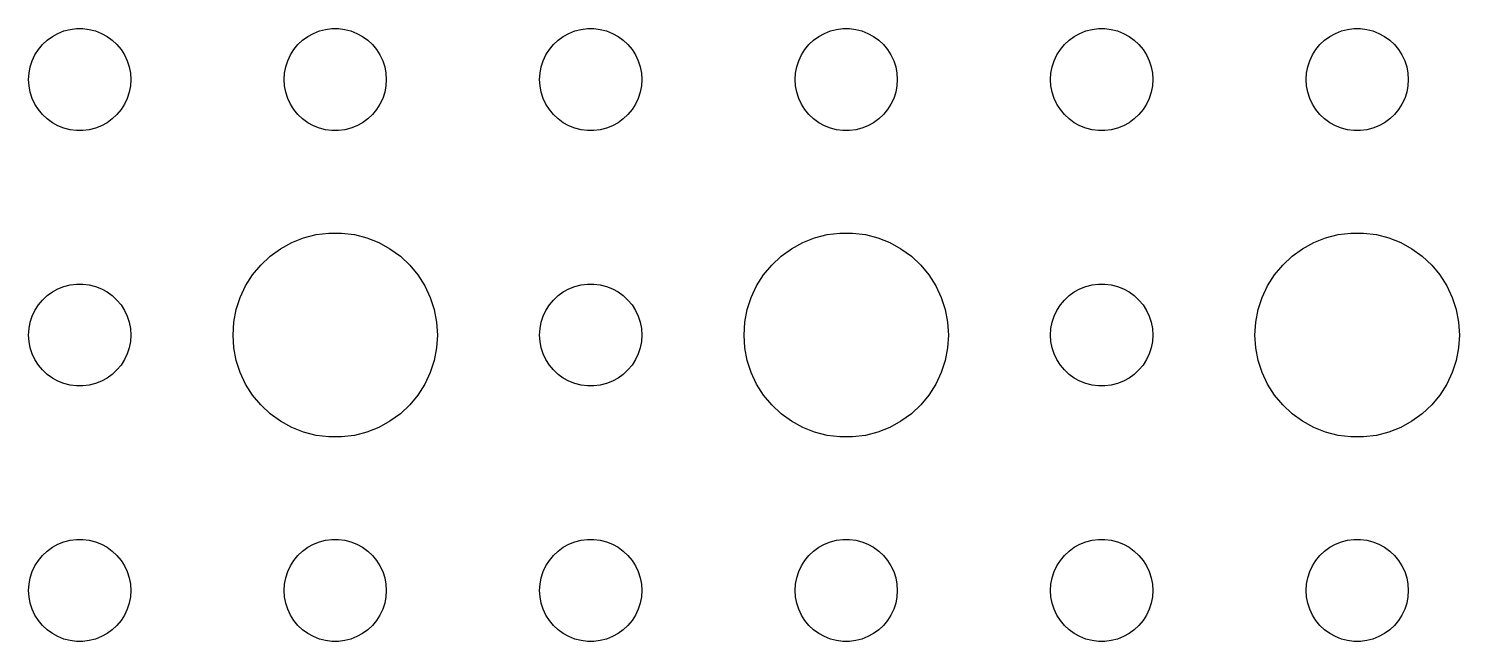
# Model space of a CAD drawing. Header units: metres. Extents: x -157 to 157, y -157 to 157.
# Drawn here: x -24 to 18, y 111 to 129 of the extents above; entities that cross this region are included whole.
import ezdxf

# ---------------------------------------------------------------- set-up
doc = ezdxf.new("R2010")
doc.units = ezdxf.units.M

msp = doc.modelspace()

# ---------------------------------------------------------------- linework, layer by layer
for p, q in [((-22.9635, 128.927), (-22.7811, 128.973)), ((-22.7811, 128.973), (-22.5942, 128.997)), ((-22.5942, 128.997), (-22.4058, 128.997)), ((-22.4058, 128.997), (-22.2189, 128.973)), ((-22.2189, 128.973), (-22.0365, 128.927)), ((-15.4635, 128.927), (-15.2811, 128.973)), ((-15.2811, 128.973), (-15.0942, 128.997)), ((-15.0942, 128.997), (-14.9058, 128.997)), ((-14.9058, 128.997), (-14.7189, 128.973)), ((-14.7189, 128.973), (-14.5365, 128.927)), ((-7.96352, 128.927), (-7.78107, 128.973)), ((-7.78107, 128.973), (-7.59418, 128.997)), ((-7.59418, 128.997), (-7.40581, 128.997)), ((-7.40581, 128.997), (-7.21892, 128.973)), ((-7.21892, 128.973), (-7.03647, 128.927)), ((-0.46352, 128.927), (-0.28107, 128.973)), ((-0.28107, 128.973), (-0.09418, 128.997)), ((-0.09418, 128.997), (0.09418, 128.997)), ((0.09418, 128.997), (0.28107, 128.973)), ((0.28107, 128.973), (0.46352, 128.927)), ((7.03647, 128.927), (7.21892, 128.973)), ((7.21892, 128.973), (7.40581, 128.997)), ((7.40581, 128.997), (7.59418, 128.997)), ((7.59418, 128.997), (7.78107, 128.973)), ((7.78107, 128.973), (7.96352, 128.927)), ((14.5365, 128.927), (14.7189, 128.973)), ((14.7189, 128.973), (14.9058, 128.997)), ((14.9058, 128.997), (15.0942, 128.997)), ((15.0942, 128.997), (15.2811, 128.973)), ((15.2811, 128.973), (15.4635, 128.927)), ((-23.7135, 128.382), (-23.5934, 128.527)), ((-23.5934, 128.527), (-23.4561, 128.656)), ((-23.4561, 128.656), (-23.3037, 128.766)), ((-23.3037, 128.766), (-23.1387, 128.857)), ((-23.1387, 128.857), (-22.9635, 128.927)), ((-22.0365, 128.927), (-21.8613, 128.857)), ((-21.8613, 128.857), (-21.6963, 128.766)), ((-21.6963, 128.766), (-21.5439, 128.656)), ((-21.5439, 128.656), (-21.4065, 128.527)), ((-21.4065, 128.527), (-21.2865, 128.382)), ((-16.2135, 128.382), (-16.0934, 128.527)), ((-16.0934, 128.527), (-15.9561, 128.656)), ((-15.9561, 128.656), (-15.8037, 128.766)), ((-15.8037, 128.766), (-15.6387, 128.857)), ((-15.6387, 128.857), (-15.4635, 128.927)), ((-14.5365, 128.927), (-14.3613, 128.857)), ((-14.3613, 128.857), (-14.1963, 128.766)), ((-14.1963, 128.766), (-14.0439, 128.656)), ((-14.0439, 128.656), (-13.9065, 128.527)), ((-13.9065, 128.527), (-13.7865, 128.382)), ((-8.71352, 128.382), (-8.59344, 128.527)), ((-8.59344, 128.527), (-8.45613, 128.656)), ((-8.45613, 128.656), (-8.30373, 128.766)), ((-8.30373, 128.766), (-8.13866, 128.857)), ((-8.13866, 128.857), (-7.96352, 128.927)), ((-7.03647, 128.927), (-6.86133, 128.857)), ((-6.86133, 128.857), (-6.69626, 128.766)), ((-6.69626, 128.766), (-6.54385, 128.656)), ((-6.54385, 128.656), (-6.40654, 128.527)), ((-6.40654, 128.527), (-6.28647, 128.382)), ((-1.21352, 128.382), (-1.09344, 128.527)), ((-1.09344, 128.527), (-0.95613, 128.656)), ((-0.95613, 128.656), (-0.80373, 128.766)), ((-0.80373, 128.766), (-0.63866, 128.857)), ((-0.63866, 128.857), (-0.46352, 128.927)), ((0.46352, 128.927), (0.63866, 128.857)), ((0.63866, 128.857), (0.80373, 128.766)), ((0.80373, 128.766), (0.95613, 128.656)), ((0.95613, 128.656), (1.09344, 128.527)), ((1.09344, 128.527), (1.21352, 128.382)), ((6.28647, 128.382), (6.40654, 128.527)), ((6.40654, 128.527), (6.54385, 128.656)), ((6.54385, 128.656), (6.69626, 128.766)), ((6.69626, 128.766), (6.86133, 128.857)), ((6.86133, 128.857), (7.03647, 128.927)), ((7.96352, 128.927), (8.13866, 128.857)), ((8.13866, 128.857), (8.30373, 128.766)), ((8.30373, 128.766), (8.45613, 128.656)), ((8.45613, 128.656), (8.59344, 128.527)), ((8.59344, 128.527), (8.71352, 128.382)), ((13.7865, 128.382), (13.9065, 128.527)), ((13.9065, 128.527), (14.0439, 128.656)), ((14.0439, 128.656), (14.1963, 128.766)), ((14.1963, 128.766), (14.3613, 128.857)), ((14.3613, 128.857), (14.5365, 128.927)), ((15.4635, 128.927), (15.6387, 128.857)), ((15.6387, 128.857), (15.8037, 128.766)), ((15.8037, 128.766), (15.9561, 128.656)), ((15.9561, 128.656), (16.0934, 128.527)), ((16.0934, 128.527), (16.2135, 128.382)), ((-23.8947, 128.052), (-23.8145, 128.223)), ((-23.8145, 128.223), (-23.7135, 128.382)), ((-21.2865, 128.382), (-21.1855, 128.223)), ((-21.1855, 128.223), (-21.1053, 128.052)), ((-16.3947, 128.052), (-16.3145, 128.223)), ((-16.3145, 128.223), (-16.2135, 128.382)), ((-13.7865, 128.382), (-13.6855, 128.223)), ((-13.6855, 128.223), (-13.6053, 128.052)), ((-8.89465, 128.052), (-8.81445, 128.223)), ((-8.81445, 128.223), (-8.71352, 128.382)), ((-6.28647, 128.382), (-6.18553, 128.223)), ((-6.18553, 128.223), (-6.10533, 128.052)), ((-1.39465, 128.052), (-1.31445, 128.223)), ((-1.31445, 128.223), (-1.21352, 128.382)), ((1.21352, 128.382), (1.31445, 128.223)), ((1.31445, 128.223), (1.39465, 128.052)), ((6.10533, 128.052), (6.18553, 128.223)), ((6.18553, 128.223), (6.28647, 128.382)), ((8.71352, 128.382), (8.81445, 128.223)), ((8.81445, 128.223), (8.89465, 128.052)), ((13.6053, 128.052), (13.6855, 128.223)), ((13.6855, 128.223), (13.7865, 128.382)), ((16.2135, 128.382), (16.3145, 128.223)), ((16.3145, 128.223), (16.3947, 128.052)), ((-24, 127.5), (-23.9882, 127.688)), ((-23.9882, 127.688), (-23.9529, 127.873)), ((-23.9529, 127.873), (-23.8947, 128.052)), ((-21.1053, 128.052), (-21.0471, 127.873)), ((-21.0471, 127.873), (-21.0118, 127.688)), ((-21.0118, 127.688), (-21, 127.5)), ((-16.5, 127.5), (-16.4882, 127.688)), ((-16.4882, 127.688), (-16.4529, 127.873)), ((-16.4529, 127.873), (-16.3947, 128.052)), ((-13.6053, 128.052), (-13.5471, 127.873)), ((-13.5471, 127.873), (-13.5118, 127.688)), ((-13.5118, 127.688), (-13.5, 127.5)), ((-9, 127.5), (-8.98816, 127.688)), ((-8.98816, 127.688), (-8.95287, 127.873)), ((-8.95287, 127.873), (-8.89465, 128.052)), ((-6.10533, 128.052), (-6.04712, 127.873)), ((-6.04712, 127.873), (-6.01183, 127.688)), ((-6.01183, 127.688), (-6, 127.5)), ((-1.5, 127.5), (-1.48816, 127.688)), ((-1.48816, 127.688), (-1.45287, 127.873)), ((-1.45287, 127.873), (-1.39465, 128.052)), ((1.39465, 128.052), (1.45287, 127.873)), ((1.45287, 127.873), (1.48816, 127.688)), ((1.48816, 127.688), (1.5, 127.5)), ((6, 127.5), (6.01183, 127.688)), ((6.01183, 127.688), (6.04712, 127.873)), ((6.04712, 127.873), (6.10533, 128.052)), ((8.89465, 128.052), (8.95287, 127.873)), ((8.95287, 127.873), (8.98816, 127.688)), ((8.98816, 127.688), (9, 127.5)), ((13.5, 127.5), (13.5118, 127.688)), ((13.5118, 127.688), (13.5471, 127.873)), ((13.5471, 127.873), (13.6053, 128.052)), ((16.3947, 128.052), (16.4529, 127.873)), ((16.4529, 127.873), (16.4882, 127.688)), ((16.4882, 127.688), (16.5, 127.5)), ((-23.9882, 127.312), (-24, 127.5)), ((-23.9529, 127.127), (-23.9882, 127.312)), ((-21.0118, 127.312), (-21.0471, 127.127)), ((-21, 127.5), (-21.0118, 127.312)), ((-16.4882, 127.312), (-16.5, 127.5)), ((-16.4529, 127.127), (-16.4882, 127.312)), ((-13.5118, 127.312), (-13.5471, 127.127)), ((-13.5, 127.5), (-13.5118, 127.312)), ((-8.98816, 127.312), (-9, 127.5)), ((-8.95287, 127.127), (-8.98816, 127.312)), ((-6.01183, 127.312), (-6.04712, 127.127)), ((-6, 127.5), (-6.01183, 127.312)), ((-1.48816, 127.312), (-1.5, 127.5)), ((-1.45287, 127.127), (-1.48816, 127.312)), ((1.48816, 127.312), (1.45287, 127.127)), ((1.5, 127.5), (1.48816, 127.312)), ((6.01183, 127.312), (6, 127.5)), ((6.04712, 127.127), (6.01183, 127.312)), ((8.98816, 127.312), (8.95287, 127.127)), ((9, 127.5), (8.98816, 127.312)), ((13.5118, 127.312), (13.5, 127.5)), ((13.5471, 127.127), (13.5118, 127.312)), ((16.4882, 127.312), (16.4529, 127.127)), ((16.5, 127.5), (16.4882, 127.312)), ((-23.8947, 126.948), (-23.9529, 127.127)), ((-23.8145, 126.777), (-23.8947, 126.948)), ((-21.1053, 126.948), (-21.1855, 126.777)), ((-21.0471, 127.127), (-21.1053, 126.948)), ((-16.3947, 126.948), (-16.4529, 127.127)), ((-16.3145, 126.777), (-16.3947, 126.948)), ((-13.6053, 126.948), (-13.6855, 126.777)), ((-13.5471, 127.127), (-13.6053, 126.948)), ((-8.89465, 126.948), (-8.95287, 127.127)), ((-8.81445, 126.777), (-8.89465, 126.948)), ((-6.10533, 126.948), (-6.18553, 126.777)), ((-6.04712, 127.127), (-6.10533, 126.948)), ((-1.39465, 126.948), (-1.45287, 127.127)), ((-1.31445, 126.777), (-1.39465, 126.948)), ((1.39465, 126.948), (1.31445, 126.777)), ((1.45287, 127.127), (1.39465, 126.948)), ((6.10533, 126.948), (6.04712, 127.127)), ((6.18553, 126.777), (6.10533, 126.948)), ((8.89465, 126.948), (8.81445, 126.777)), ((8.95287, 127.127), (8.89465, 126.948)), ((13.6053, 126.948), (13.5471, 127.127)), ((13.6855, 126.777), (13.6053, 126.948)), ((16.3947, 126.948), (16.3145, 126.777)), ((16.4529, 127.127), (16.3947, 126.948)), ((-23.7135, 126.618), (-23.8145, 126.777)), ((-23.5934, 126.473), (-23.7135, 126.618)), ((-23.4561, 126.344), (-23.5934, 126.473)), ((-21.4065, 126.473), (-21.5439, 126.344)), ((-21.2865, 126.618), (-21.4065, 126.473)), ((-21.1855, 126.777), (-21.2865, 126.618)), ((-16.2135, 126.618), (-16.3145, 126.777)), ((-16.0934, 126.473), (-16.2135, 126.618)), ((-15.9561, 126.344), (-16.0934, 126.473)), ((-13.9065, 126.473), (-14.0439, 126.344)), ((-13.7865, 126.618), (-13.9065, 126.473)), ((-13.6855, 126.777), (-13.7865, 126.618)), ((-8.71352, 126.618), (-8.81445, 126.777)), ((-8.59344, 126.473), (-8.71352, 126.618)), ((-8.45613, 126.344), (-8.59344, 126.473)), ((-6.40654, 126.473), (-6.54385, 126.344)), ((-6.28647, 126.618), (-6.40654, 126.473)), ((-6.18553, 126.777), (-6.28647, 126.618)), ((-1.21352, 126.618), (-1.31445, 126.777)), ((-1.09344, 126.473), (-1.21352, 126.618)), ((-0.95613, 126.344), (-1.09344, 126.473)), ((1.09344, 126.473), (0.95613, 126.344)), ((1.21352, 126.618), (1.09344, 126.473)), ((1.31445, 126.777), (1.21352, 126.618)), ((6.28647, 126.618), (6.18553, 126.777)), ((6.40654, 126.473), (6.28647, 126.618)), ((6.54385, 126.344), (6.40654, 126.473)), ((8.59344, 126.473), (8.45613, 126.344)), ((8.71352, 126.618), (8.59344, 126.473)), ((8.81445, 126.777), (8.71352, 126.618)), ((13.7865, 126.618), (13.6855, 126.777)), ((13.9065, 126.473), (13.7865, 126.618)), ((14.0439, 126.344), (13.9065, 126.473)), ((16.0934, 126.473), (15.9561, 126.344)), ((16.2135, 126.618), (16.0934, 126.473)), ((16.3145, 126.777), (16.2135, 126.618)), ((-23.3037, 126.234), (-23.4561, 126.344)), ((-23.1387, 126.143), (-23.3037, 126.234)), ((-22.9635, 126.073), (-23.1387, 126.143)), ((-22.7811, 126.027), (-22.9635, 126.073)), ((-22.5942, 126.003), (-22.7811, 126.027)), ((-22.4058, 126.003), (-22.5942, 126.003)), ((-22.2189, 126.027), (-22.4058, 126.003)), ((-22.0365, 126.073), (-22.2189, 126.027)), ((-21.8613, 126.143), (-22.0365, 126.073)), ((-21.6963, 126.234), (-21.8613, 126.143)), ((-21.5439, 126.344), (-21.6963, 126.234)), ((-15.8037, 126.234), (-15.9561, 126.344)), ((-15.6387, 126.143), (-15.8037, 126.234)), ((-15.4635, 126.073), (-15.6387, 126.143)), ((-15.2811, 126.027), (-15.4635, 126.073)), ((-15.0942, 126.003), (-15.2811, 126.027)), ((-14.9058, 126.003), (-15.0942, 126.003)), ((-14.7189, 126.027), (-14.9058, 126.003)), ((-14.5365, 126.073), (-14.7189, 126.027)), ((-14.3613, 126.143), (-14.5365, 126.073)), ((-14.1963, 126.234), (-14.3613, 126.143)), ((-14.0439, 126.344), (-14.1963, 126.234)), ((-8.30373, 126.234), (-8.45613, 126.344)), ((-8.13866, 126.143), (-8.30373, 126.234)), ((-7.96352, 126.073), (-8.13866, 126.143)), ((-7.78107, 126.027), (-7.96352, 126.073)), ((-7.59418, 126.003), (-7.78107, 126.027)), ((-7.40581, 126.003), (-7.59418, 126.003)), ((-7.21892, 126.027), (-7.40581, 126.003)), ((-7.03647, 126.073), (-7.21892, 126.027)), ((-6.86133, 126.143), (-7.03647, 126.073)), ((-6.69626, 126.234), (-6.86133, 126.143)), ((-6.54385, 126.344), (-6.69626, 126.234)), ((-0.80373, 126.234), (-0.95613, 126.344)), ((-0.63866, 126.143), (-0.80373, 126.234)), ((-0.46352, 126.073), (-0.63866, 126.143)), ((-0.28107, 126.027), (-0.46352, 126.073)), ((-0.09418, 126.003), (-0.28107, 126.027)), ((0.09418, 126.003), (-0.09418, 126.003)), ((0.28107, 126.027), (0.09418, 126.003)), ((0.46352, 126.073), (0.28107, 126.027)), ((0.63866, 126.143), (0.46352, 126.073)), ((0.80373, 126.234), (0.63866, 126.143)), ((0.95613, 126.344), (0.80373, 126.234)), ((6.69626, 126.234), (6.54385, 126.344)), ((6.86133, 126.143), (6.69626, 126.234)), ((7.03647, 126.073), (6.86133, 126.143)), ((7.21892, 126.027), (7.03647, 126.073)), ((7.40581, 126.003), (7.21892, 126.027)), ((7.59418, 126.003), (7.40581, 126.003)), ((7.78107, 126.027), (7.59418, 126.003)), ((7.96352, 126.073), (7.78107, 126.027)), ((8.13866, 126.143), (7.96352, 126.073)), ((8.30373, 126.234), (8.13866, 126.143)), ((8.45613, 126.344), (8.30373, 126.234)), ((14.1963, 126.234), (14.0439, 126.344)), ((14.3613, 126.143), (14.1963, 126.234)), ((14.5365, 126.073), (14.3613, 126.143)), ((14.7189, 126.027), (14.5365, 126.073)), ((14.9058, 126.003), (14.7189, 126.027)), ((15.0942, 126.003), (14.9058, 126.003)), ((15.2811, 126.027), (15.0942, 126.003)), ((15.4635, 126.073), (15.2811, 126.027)), ((15.6387, 126.143), (15.4635, 126.073)), ((15.8037, 126.234), (15.6387, 126.143)), ((15.9561, 126.344), (15.8037, 126.234)), ((-16.6075, 122.533), (-16.2773, 122.714)), ((-16.2773, 122.714), (-15.927, 122.853)), ((-15.927, 122.853), (-15.5621, 122.947)), ((-15.5621, 122.947), (-15.1884, 122.994)), ((-15.1884, 122.994), (-14.8116, 122.994)), ((-14.8116, 122.994), (-14.4379, 122.947)), ((-14.4379, 122.947), (-14.0729, 122.853)), ((-14.0729, 122.853), (-13.7227, 122.714)), ((-13.7227, 122.714), (-13.3925, 122.533)), ((-1.60747, 122.533), (-1.27733, 122.714)), ((-1.27733, 122.714), (-0.92705, 122.853)), ((-0.92705, 122.853), (-0.56213, 122.947)), ((-0.56213, 122.947), (-0.18837, 122.994)), ((-0.18837, 122.994), (0.18837, 122.994)), ((0.18837, 122.994), (0.56213, 122.947)), ((0.56213, 122.947), (0.92705, 122.853)), ((0.92705, 122.853), (1.27733, 122.714)), ((1.27733, 122.714), (1.60747, 122.533)), ((13.3925, 122.533), (13.7227, 122.714)), ((13.7227, 122.714), (14.0729, 122.853)), ((14.0729, 122.853), (14.4379, 122.947)), ((14.4379, 122.947), (14.8116, 122.994)), ((14.8116, 122.994), (15.1884, 122.994)), ((15.1884, 122.994), (15.5621, 122.947)), ((15.5621, 122.947), (15.927, 122.853)), ((15.927, 122.853), (16.2773, 122.714)), ((16.2773, 122.714), (16.6075, 122.533)), ((-17.1869, 122.054), (-16.9123, 122.312)), ((-16.9123, 122.312), (-16.6075, 122.533)), ((-13.3925, 122.533), (-13.0877, 122.312)), ((-13.0877, 122.312), (-12.8131, 122.054)), ((-2.1869, 122.054), (-1.91226, 122.312)), ((-1.91226, 122.312), (-1.60747, 122.533)), ((1.60747, 122.533), (1.91226, 122.312)), ((1.91226, 122.312), (2.1869, 122.054)), ((12.8131, 122.054), (13.0877, 122.312)), ((13.0877, 122.312), (13.3925, 122.533)), ((16.6075, 122.533), (16.9123, 122.312)), ((16.9123, 122.312), (17.1869, 122.054)), ((-17.427, 121.763), (-17.1869, 122.054)), ((-12.8131, 122.054), (-12.5729, 121.763)), ((-2.42705, 121.763), (-2.1869, 122.054)), ((2.1869, 122.054), (2.42705, 121.763)), ((12.5729, 121.763), (12.8131, 122.054)), ((17.1869, 122.054), (17.427, 121.763)), ((-23.1387, 121.357), (-22.9635, 121.427)), ((-22.9635, 121.427), (-22.7811, 121.473)), ((-22.7811, 121.473), (-22.5942, 121.497)), ((-22.5942, 121.497), (-22.4058, 121.497)), ((-22.4058, 121.497), (-22.2189, 121.473)), ((-22.2189, 121.473), (-22.0365, 121.427)), ((-22.0365, 121.427), (-21.8613, 121.357)), ((-17.7893, 121.104), (-17.6289, 121.445)), ((-17.6289, 121.445), (-17.427, 121.763)), ((-12.5729, 121.763), (-12.3711, 121.445)), ((-12.3711, 121.445), (-12.2107, 121.104)), ((-8.13866, 121.357), (-7.96352, 121.427)), ((-7.96352, 121.427), (-7.78107, 121.473)), ((-7.78107, 121.473), (-7.59418, 121.497)), ((-7.59418, 121.497), (-7.40581, 121.497)), ((-7.40581, 121.497), (-7.21892, 121.473)), ((-7.21892, 121.473), (-7.03647, 121.427)), ((-7.03647, 121.427), (-6.86133, 121.357)), ((-2.78932, 121.104), (-2.62891, 121.445)), ((-2.62891, 121.445), (-2.42705, 121.763)), ((2.42705, 121.763), (2.62891, 121.445)), ((2.62891, 121.445), (2.78932, 121.104)), ((6.86133, 121.357), (7.03647, 121.427)), ((7.03647, 121.427), (7.21892, 121.473)), ((7.21892, 121.473), (7.40581, 121.497)), ((7.40581, 121.497), (7.59418, 121.497)), ((7.59418, 121.497), (7.78107, 121.473)), ((7.78107, 121.473), (7.96352, 121.427)), ((7.96352, 121.427), (8.13866, 121.357)), ((12.2107, 121.104), (12.3711, 121.445)), ((12.3711, 121.445), (12.5729, 121.763)), ((17.427, 121.763), (17.6289, 121.445)), ((17.6289, 121.445), (17.7893, 121.104)), ((-23.7135, 120.882), (-23.5934, 121.027)), ((-23.5934, 121.027), (-23.4561, 121.156)), ((-23.4561, 121.156), (-23.3037, 121.266)), ((-23.3037, 121.266), (-23.1387, 121.357)), ((-21.8613, 121.357), (-21.6963, 121.266)), ((-21.6963, 121.266), (-21.5439, 121.156)), ((-21.5439, 121.156), (-21.4065, 121.027)), ((-21.4065, 121.027), (-21.2865, 120.882)), ((-17.9057, 120.746), (-17.7893, 121.104)), ((-12.2107, 121.104), (-12.0942, 120.746)), ((-8.71352, 120.882), (-8.59344, 121.027)), ((-8.59344, 121.027), (-8.45613, 121.156)), ((-8.45613, 121.156), (-8.30373, 121.266)), ((-8.30373, 121.266), (-8.13866, 121.357)), ((-6.86133, 121.357), (-6.69626, 121.266)), ((-6.69626, 121.266), (-6.54385, 121.156)), ((-6.54385, 121.156), (-6.40654, 121.027)), ((-6.40654, 121.027), (-6.28647, 120.882)), ((-2.90575, 120.746), (-2.78932, 121.104)), ((2.78932, 121.104), (2.90575, 120.746)), ((6.28647, 120.882), (6.40654, 121.027)), ((6.40654, 121.027), (6.54385, 121.156)), ((6.54385, 121.156), (6.69626, 121.266)), ((6.69626, 121.266), (6.86133, 121.357)), ((8.13866, 121.357), (8.30373, 121.266)), ((8.30373, 121.266), (8.45613, 121.156)), ((8.45613, 121.156), (8.59344, 121.027)), ((8.59344, 121.027), (8.71352, 120.882)), ((12.0942, 120.746), (12.2107, 121.104)), ((17.7893, 121.104), (17.9057, 120.746)), ((-23.9529, 120.373), (-23.8947, 120.552)), ((-23.8947, 120.552), (-23.8145, 120.723)), ((-23.8145, 120.723), (-23.7135, 120.882)), ((-21.2865, 120.882), (-21.1855, 120.723)), ((-21.1855, 120.723), (-21.1053, 120.552)), ((-21.1053, 120.552), (-21.0471, 120.373)), ((-17.9763, 120.376), (-17.9057, 120.746)), ((-12.0942, 120.746), (-12.0237, 120.376)), ((-8.95287, 120.373), (-8.89465, 120.552)), ((-8.89465, 120.552), (-8.81445, 120.723)), ((-8.81445, 120.723), (-8.71352, 120.882)), ((-6.28647, 120.882), (-6.18553, 120.723)), ((-6.18553, 120.723), (-6.10533, 120.552)), ((-6.10533, 120.552), (-6.04712, 120.373)), ((-2.97633, 120.376), (-2.90575, 120.746)), ((2.90575, 120.746), (2.97633, 120.376)), ((6.04712, 120.373), (6.10533, 120.552)), ((6.10533, 120.552), (6.18553, 120.723)), ((6.18553, 120.723), (6.28647, 120.882)), ((8.71352, 120.882), (8.81445, 120.723)), ((8.81445, 120.723), (8.89465, 120.552)), ((8.89465, 120.552), (8.95287, 120.373)), ((12.0237, 120.376), (12.0942, 120.746)), ((17.9057, 120.746), (17.9763, 120.376)), ((-24, 120), (-23.9882, 120.188)), ((-23.9882, 120.188), (-23.9529, 120.373)), ((-21.0471, 120.373), (-21.0118, 120.188)), ((-21.0118, 120.188), (-21, 120)), ((-18, 120), (-17.9763, 120.376)), ((-12.0237, 120.376), (-12, 120)), ((-9, 120), (-8.98816, 120.188)), ((-8.98816, 120.188), (-8.95287, 120.373)), ((-6.04712, 120.373), (-6.01183, 120.188)), ((-6.01183, 120.188), (-6, 120)), ((-3, 120), (-2.97633, 120.376)), ((2.97633, 120.376), (3, 120)), ((6, 120), (6.01183, 120.188)), ((6.01183, 120.188), (6.04712, 120.373)), ((8.95287, 120.373), (8.98816, 120.188)), ((8.98816, 120.188), (9, 120)), ((12, 120), (12.0237, 120.376)), ((17.9763, 120.376), (18, 120)), ((-23.9882, 119.812), (-24, 120)), ((-23.9529, 119.627), (-23.9882, 119.812)), ((-21.0118, 119.812), (-21.0471, 119.627)), ((-21, 120), (-21.0118, 119.812)), ((-17.9763, 119.624), (-18, 120)), ((-12, 120), (-12.0237, 119.624)), ((-8.98816, 119.812), (-9, 120)), ((-8.95287, 119.627), (-8.98816, 119.812)), ((-6.01183, 119.812), (-6.04712, 119.627)), ((-6, 120), (-6.01183, 119.812)), ((-2.97633, 119.624), (-3, 120)), ((3, 120), (2.97633, 119.624)), ((6.01183, 119.812), (6, 120)), ((6.04712, 119.627), (6.01183, 119.812)), ((8.98816, 119.812), (8.95287, 119.627)), ((9, 120), (8.98816, 119.812)), ((12.0237, 119.624), (12, 120)), ((18, 120), (17.9763, 119.624)), ((-23.8947, 119.448), (-23.9529, 119.627)), ((-23.8145, 119.277), (-23.8947, 119.448)), ((-21.1053, 119.448), (-21.1855, 119.277)), ((-21.0471, 119.627), (-21.1053, 119.448)), ((-17.9057, 119.254), (-17.9763, 119.624)), ((-12.0237, 119.624), (-12.0942, 119.254)), ((-8.89465, 119.448), (-8.95287, 119.627)), ((-8.81445, 119.277), (-8.89465, 119.448)), ((-6.10533, 119.448), (-6.18553, 119.277)), ((-6.04712, 119.627), (-6.10533, 119.448)), ((-2.90575, 119.254), (-2.97633, 119.624)), ((2.97633, 119.624), (2.90575, 119.254)), ((6.10533, 119.448), (6.04712, 119.627)), ((6.18553, 119.277), (6.10533, 119.448)), ((8.89465, 119.448), (8.81445, 119.277)), ((8.95287, 119.627), (8.89465, 119.448)), ((12.0942, 119.254), (12.0237, 119.624)), ((17.9763, 119.624), (17.9057, 119.254)), ((-23.7135, 119.118), (-23.8145, 119.277)), ((-23.5934, 118.973), (-23.7135, 119.118)), ((-23.4561, 118.844), (-23.5934, 118.973)), ((-21.4065, 118.973), (-21.5439, 118.844)), ((-21.2865, 119.118), (-21.4065, 118.973)), ((-21.1855, 119.277), (-21.2865, 119.118)), ((-17.7893, 118.896), (-17.9057, 119.254)), ((-17.6289, 118.555), (-17.7893, 118.896)), ((-12.2107, 118.896), (-12.3711, 118.555)), ((-12.0942, 119.254), (-12.2107, 118.896)), ((-8.71352, 119.118), (-8.81445, 119.277)), ((-8.59344, 118.973), (-8.71352, 119.118)), ((-8.45613, 118.844), (-8.59344, 118.973)), ((-6.40654, 118.973), (-6.54385, 118.844)), ((-6.28647, 119.118), (-6.40654, 118.973)), ((-6.18553, 119.277), (-6.28647, 119.118)), ((-2.78932, 118.896), (-2.90575, 119.254)), ((-2.62891, 118.555), (-2.78932, 118.896)), ((2.78932, 118.896), (2.62891, 118.555)), ((2.90575, 119.254), (2.78932, 118.896)), ((6.28647, 119.118), (6.18553, 119.277)), ((6.40654, 118.973), (6.28647, 119.118)), ((6.54385, 118.844), (6.40654, 118.973)), ((8.59344, 118.973), (8.45613, 118.844)), ((8.71352, 119.118), (8.59344, 118.973)), ((8.81445, 119.277), (8.71352, 119.118)), ((12.2107, 118.896), (12.0942, 119.254)), ((12.3711, 118.555), (12.2107, 118.896)), ((17.7893, 118.896), (17.6289, 118.555)), ((17.9057, 119.254), (17.7893, 118.896)), ((-23.3037, 118.734), (-23.4561, 118.844)), ((-23.1387, 118.643), (-23.3037, 118.734)), ((-22.9635, 118.573), (-23.1387, 118.643)), ((-22.7811, 118.527), (-22.9635, 118.573)), ((-22.5942, 118.503), (-22.7811, 118.527)), ((-22.4058, 118.503), (-22.5942, 118.503)), ((-22.2189, 118.527), (-22.4058, 118.503)), ((-22.0365, 118.573), (-22.2189, 118.527)), ((-21.8613, 118.643), (-22.0365, 118.573)), ((-21.6963, 118.734), (-21.8613, 118.643)), ((-21.5439, 118.844), (-21.6963, 118.734)), ((-17.427, 118.237), (-17.6289, 118.555)), ((-12.3711, 118.555), (-12.5729, 118.237)), ((-8.30373, 118.734), (-8.45613, 118.844)), ((-8.13866, 118.643), (-8.30373, 118.734)), ((-7.96352, 118.573), (-8.13866, 118.643)), ((-7.78107, 118.527), (-7.96352, 118.573)), ((-7.59418, 118.503), (-7.78107, 118.527)), ((-7.40581, 118.503), (-7.59418, 118.503)), ((-7.21892, 118.527), (-7.40581, 118.503)), ((-7.03647, 118.573), (-7.21892, 118.527)), ((-6.86133, 118.643), (-7.03647, 118.573)), ((-6.69626, 118.734), (-6.86133, 118.643)), ((-6.54385, 118.844), (-6.69626, 118.734)), ((-2.42705, 118.237), (-2.62891, 118.555)), ((2.62891, 118.555), (2.42705, 118.237)), ((6.69626, 118.734), (6.54385, 118.844)), ((6.86133, 118.643), (6.69626, 118.734)), ((7.03647, 118.573), (6.86133, 118.643)), ((7.21892, 118.527), (7.03647, 118.573)), ((7.40581, 118.503), (7.21892, 118.527)), ((7.59418, 118.503), (7.40581, 118.503)), ((7.78107, 118.527), (7.59418, 118.503)), ((7.96352, 118.573), (7.78107, 118.527)), ((8.13866, 118.643), (7.96352, 118.573)), ((8.30373, 118.734), (8.13866, 118.643)), ((8.45613, 118.844), (8.30373, 118.734)), ((12.5729, 118.237), (12.3711, 118.555)), ((17.6289, 118.555), (17.427, 118.237)), ((-17.1869, 117.946), (-17.427, 118.237)), ((-12.5729, 118.237), (-12.8131, 117.946)), ((-2.1869, 117.946), (-2.42705, 118.237)), ((2.42705, 118.237), (2.1869, 117.946)), ((12.8131, 117.946), (12.5729, 118.237)), ((17.427, 118.237), (17.1869, 117.946)), ((-16.9123, 117.688), (-17.1869, 117.946)), ((-16.6075, 117.467), (-16.9123, 117.688)), ((-13.0877, 117.688), (-13.3925, 117.467)), ((-12.8131, 117.946), (-13.0877, 117.688)), ((-1.91226, 117.688), (-2.1869, 117.946)), ((-1.60747, 117.467), (-1.91226, 117.688)), ((1.91226, 117.688), (1.60747, 117.467)), ((2.1869, 117.946), (1.91226, 117.688)), ((13.0877, 117.688), (12.8131, 117.946)), ((13.3925, 117.467), (13.0877, 117.688)), ((16.9123, 117.688), (16.6075, 117.467)), ((17.1869, 117.946), (16.9123, 117.688)), ((-16.2773, 117.286), (-16.6075, 117.467)), ((-15.927, 117.147), (-16.2773, 117.286)), ((-13.7227, 117.286), (-14.0729, 117.147)), ((-13.3925, 117.467), (-13.7227, 117.286)), ((-1.27733, 117.286), (-1.60747, 117.467)), ((-0.92705, 117.147), (-1.27733, 117.286)), ((1.27733, 117.286), (0.92705, 117.147)), ((1.60747, 117.467), (1.27733, 117.286)), ((13.7227, 117.286), (13.3925, 117.467)), ((14.0729, 117.147), (13.7227, 117.286)), ((16.2773, 117.286), (15.927, 117.147)), ((16.6075, 117.467), (16.2773, 117.286)), ((-15.5621, 117.053), (-15.927, 117.147)), ((-15.1884, 117.006), (-15.5621, 117.053)), ((-14.8116, 117.006), (-15.1884, 117.006)), ((-14.4379, 117.053), (-14.8116, 117.006)), ((-14.0729, 117.147), (-14.4379, 117.053)), ((-0.56213, 117.053), (-0.92705, 117.147)), ((-0.18837, 117.006), (-0.56213, 117.053)), ((0.18837, 117.006), (-0.18837, 117.006)), ((0.56213, 117.053), (0.18837, 117.006)), ((0.92705, 117.147), (0.56213, 117.053)), ((14.4379, 117.053), (14.0729, 117.147)), ((14.8116, 117.006), (14.4379, 117.053)), ((15.1884, 117.006), (14.8116, 117.006)), ((15.5621, 117.053), (15.1884, 117.006)), ((15.927, 117.147), (15.5621, 117.053)), ((-23.3037, 113.766), (-23.1387, 113.857)), ((-23.1387, 113.857), (-22.9635, 113.927)), ((-22.9635, 113.927), (-22.7811, 113.973)), ((-22.7811, 113.973), (-22.5942, 113.997)), ((-22.5942, 113.997), (-22.4058, 113.997)), ((-22.4058, 113.997), (-22.2189, 113.973)), ((-22.2189, 113.973), (-22.0365, 113.927)), ((-22.0365, 113.927), (-21.8613, 113.857)), ((-21.8613, 113.857), (-21.6963, 113.766)), ((-15.8037, 113.766), (-15.6387, 113.857)), ((-15.6387, 113.857), (-15.4635, 113.927)), ((-15.4635, 113.927), (-15.2811, 113.973)), ((-15.2811, 113.973), (-15.0942, 113.997)), ((-15.0942, 113.997), (-14.9058, 113.997)), ((-14.9058, 113.997), (-14.7189, 113.973)), ((-14.7189, 113.973), (-14.5365, 113.927)), ((-14.5365, 113.927), (-14.3613, 113.857)), ((-14.3613, 113.857), (-14.1963, 113.766)), ((-8.30373, 113.766), (-8.13866, 113.857)), ((-8.13866, 113.857), (-7.96352, 113.927)), ((-7.96352, 113.927), (-7.78107, 113.973)), ((-7.78107, 113.973), (-7.59418, 113.997)), ((-7.59418, 113.997), (-7.40581, 113.997)), ((-7.40581, 113.997), (-7.21892, 113.973)), ((-7.21892, 113.973), (-7.03647, 113.927)), ((-7.03647, 113.927), (-6.86133, 113.857)), ((-6.86133, 113.857), (-6.69626, 113.766)), ((-0.80373, 113.766), (-0.63866, 113.857)), ((-0.63866, 113.857), (-0.46352, 113.927)), ((-0.46352, 113.927), (-0.28107, 113.973)), ((-0.28107, 113.973), (-0.09418, 113.997)), ((-0.09418, 113.997), (0.09418, 113.997)), ((0.09418, 113.997), (0.28107, 113.973)), ((0.28107, 113.973), (0.46352, 113.927)), ((0.46352, 113.927), (0.63866, 113.857)), ((0.63866, 113.857), (0.80373, 113.766)), ((6.69626, 113.766), (6.86133, 113.857)), ((6.86133, 113.857), (7.03647, 113.927)), ((7.03647, 113.927), (7.21892, 113.973)), ((7.21892, 113.973), (7.40581, 113.997)), ((7.40581, 113.997), (7.59418, 113.997)), ((7.59418, 113.997), (7.78107, 113.973)), ((7.78107, 113.973), (7.96352, 113.927)), ((7.96352, 113.927), (8.13866, 113.857)), ((8.13866, 113.857), (8.30373, 113.766)), ((14.1963, 113.766), (14.3613, 113.857)), ((14.3613, 113.857), (14.5365, 113.927)), ((14.5365, 113.927), (14.7189, 113.973)), ((14.7189, 113.973), (14.9058, 113.997)), ((14.9058, 113.997), (15.0942, 113.997)), ((15.0942, 113.997), (15.2811, 113.973)), ((15.2811, 113.973), (15.4635, 113.927)), ((15.4635, 113.927), (15.6387, 113.857)), ((15.6387, 113.857), (15.8037, 113.766)), ((-23.7135, 113.382), (-23.5934, 113.527)), ((-23.5934, 113.527), (-23.4561, 113.656)), ((-23.4561, 113.656), (-23.3037, 113.766)), ((-21.6963, 113.766), (-21.5439, 113.656)), ((-21.5439, 113.656), (-21.4065, 113.527)), ((-21.4065, 113.527), (-21.2865, 113.382)), ((-16.2135, 113.382), (-16.0934, 113.527)), ((-16.0934, 113.527), (-15.9561, 113.656)), ((-15.9561, 113.656), (-15.8037, 113.766)), ((-14.1963, 113.766), (-14.0439, 113.656)), ((-14.0439, 113.656), (-13.9065, 113.527)), ((-13.9065, 113.527), (-13.7865, 113.382)), ((-8.71352, 113.382), (-8.59344, 113.527)), ((-8.59344, 113.527), (-8.45613, 113.656)), ((-8.45613, 113.656), (-8.30373, 113.766)), ((-6.69626, 113.766), (-6.54385, 113.656)), ((-6.54385, 113.656), (-6.40654, 113.527)), ((-6.40654, 113.527), (-6.28647, 113.382)), ((-1.21352, 113.382), (-1.09344, 113.527)), ((-1.09344, 113.527), (-0.95613, 113.656)), ((-0.95613, 113.656), (-0.80373, 113.766)), ((0.80373, 113.766), (0.95613, 113.656)), ((0.95613, 113.656), (1.09344, 113.527)), ((1.09344, 113.527), (1.21352, 113.382)), ((6.28647, 113.382), (6.40654, 113.527)), ((6.40654, 113.527), (6.54385, 113.656)), ((6.54385, 113.656), (6.69626, 113.766)), ((8.30373, 113.766), (8.45613, 113.656)), ((8.45613, 113.656), (8.59344, 113.527)), ((8.59344, 113.527), (8.71352, 113.382)), ((13.7865, 113.382), (13.9065, 113.527)), ((13.9065, 113.527), (14.0439, 113.656)), ((14.0439, 113.656), (14.1963, 113.766)), ((15.8037, 113.766), (15.9561, 113.656)), ((15.9561, 113.656), (16.0934, 113.527)), ((16.0934, 113.527), (16.2135, 113.382)), ((-23.9529, 112.873), (-23.8947, 113.052)), ((-23.8947, 113.052), (-23.8145, 113.223)), ((-23.8145, 113.223), (-23.7135, 113.382)), ((-21.2865, 113.382), (-21.1855, 113.223)), ((-21.1855, 113.223), (-21.1053, 113.052)), ((-21.1053, 113.052), (-21.0471, 112.873)), ((-16.4529, 112.873), (-16.3947, 113.052)), ((-16.3947, 113.052), (-16.3145, 113.223)), ((-16.3145, 113.223), (-16.2135, 113.382)), ((-13.7865, 113.382), (-13.6855, 113.223)), ((-13.6855, 113.223), (-13.6053, 113.052)), ((-13.6053, 113.052), (-13.5471, 112.873)), ((-8.95287, 112.873), (-8.89465, 113.052)), ((-8.89465, 113.052), (-8.81445, 113.223)), ((-8.81445, 113.223), (-8.71352, 113.382)), ((-6.28647, 113.382), (-6.18553, 113.223)), ((-6.18553, 113.223), (-6.10533, 113.052)), ((-6.10533, 113.052), (-6.04712, 112.873)), ((-1.45287, 112.873), (-1.39465, 113.052)), ((-1.39465, 113.052), (-1.31445, 113.223)), ((-1.31445, 113.223), (-1.21352, 113.382)), ((1.21352, 113.382), (1.31445, 113.223)), ((1.31445, 113.223), (1.39465, 113.052)), ((1.39465, 113.052), (1.45287, 112.873)), ((6.04712, 112.873), (6.10533, 113.052)), ((6.10533, 113.052), (6.18553, 113.223)), ((6.18553, 113.223), (6.28647, 113.382)), ((8.71352, 113.382), (8.81445, 113.223)), ((8.81445, 113.223), (8.89465, 113.052)), ((8.89465, 113.052), (8.95287, 112.873)), ((13.5471, 112.873), (13.6053, 113.052)), ((13.6053, 113.052), (13.6855, 113.223)), ((13.6855, 113.223), (13.7865, 113.382)), ((16.2135, 113.382), (16.3145, 113.223)), ((16.3145, 113.223), (16.3947, 113.052)), ((16.3947, 113.052), (16.4529, 112.873)), ((-24, 112.5), (-23.9882, 112.688)), ((-23.9882, 112.688), (-23.9529, 112.873)), ((-21.0471, 112.873), (-21.0118, 112.688)), ((-21.0118, 112.688), (-21, 112.5)), ((-16.5, 112.5), (-16.4882, 112.688)), ((-16.4882, 112.688), (-16.4529, 112.873)), ((-13.5471, 112.873), (-13.5118, 112.688)), ((-13.5118, 112.688), (-13.5, 112.5)), ((-9, 112.5), (-8.98816, 112.688)), ((-8.98816, 112.688), (-8.95287, 112.873)), ((-6.04712, 112.873), (-6.01183, 112.688)), ((-6.01183, 112.688), (-6, 112.5)), ((-1.5, 112.5), (-1.48816, 112.688)), ((-1.48816, 112.688), (-1.45287, 112.873)), ((1.45287, 112.873), (1.48816, 112.688)), ((1.48816, 112.688), (1.5, 112.5)), ((6, 112.5), (6.01183, 112.688)), ((6.01183, 112.688), (6.04712, 112.873)), ((8.95287, 112.873), (8.98816, 112.688)), ((8.98816, 112.688), (9, 112.5)), ((13.5, 112.5), (13.5118, 112.688)), ((13.5118, 112.688), (13.5471, 112.873)), ((16.4529, 112.873), (16.4882, 112.688)), ((16.4882, 112.688), (16.5, 112.5)), ((-23.9882, 112.312), (-24, 112.5)), ((-23.9529, 112.127), (-23.9882, 112.312)), ((-21.0118, 112.312), (-21.0471, 112.127)), ((-21, 112.5), (-21.0118, 112.312)), ((-16.4882, 112.312), (-16.5, 112.5)), ((-16.4529, 112.127), (-16.4882, 112.312)), ((-13.5118, 112.312), (-13.5471, 112.127)), ((-13.5, 112.5), (-13.5118, 112.312)), ((-8.98816, 112.312), (-9, 112.5)), ((-8.95287, 112.127), (-8.98816, 112.312)), ((-6.01183, 112.312), (-6.04712, 112.127)), ((-6, 112.5), (-6.01183, 112.312)), ((-1.48816, 112.312), (-1.5, 112.5)), ((-1.45287, 112.127), (-1.48816, 112.312)), ((1.48816, 112.312), (1.45287, 112.127)), ((1.5, 112.5), (1.48816, 112.312)), ((6.01183, 112.312), (6, 112.5)), ((6.04712, 112.127), (6.01183, 112.312)), ((8.98816, 112.312), (8.95287, 112.127)), ((9, 112.5), (8.98816, 112.312)), ((13.5118, 112.312), (13.5, 112.5)), ((13.5471, 112.127), (13.5118, 112.312)), ((16.4882, 112.312), (16.4529, 112.127)), ((16.5, 112.5), (16.4882, 112.312)), ((-23.8947, 111.948), (-23.9529, 112.127)), ((-23.8145, 111.777), (-23.8947, 111.948)), ((-23.7135, 111.618), (-23.8145, 111.777)), ((-21.1855, 111.777), (-21.2865, 111.618)), ((-21.1053, 111.948), (-21.1855, 111.777)), ((-21.0471, 112.127), (-21.1053, 111.948)), ((-16.3947, 111.948), (-16.4529, 112.127)), ((-16.3145, 111.777), (-16.3947, 111.948)), ((-16.2135, 111.618), (-16.3145, 111.777)), ((-13.6855, 111.777), (-13.7865, 111.618)), ((-13.6053, 111.948), (-13.6855, 111.777)), ((-13.5471, 112.127), (-13.6053, 111.948)), ((-8.89465, 111.948), (-8.95287, 112.127)), ((-8.81445, 111.777), (-8.89465, 111.948)), ((-8.71352, 111.618), (-8.81445, 111.777)), ((-6.18553, 111.777), (-6.28647, 111.618)), ((-6.10533, 111.948), (-6.18553, 111.777)), ((-6.04712, 112.127), (-6.10533, 111.948)), ((-1.39465, 111.948), (-1.45287, 112.127)), ((-1.31445, 111.777), (-1.39465, 111.948)), ((-1.21352, 111.618), (-1.31445, 111.777)), ((1.31445, 111.777), (1.21352, 111.618)), ((1.39465, 111.948), (1.31445, 111.777)), ((1.45287, 112.127), (1.39465, 111.948)), ((6.10533, 111.948), (6.04712, 112.127)), ((6.18553, 111.777), (6.10533, 111.948)), ((6.28647, 111.618), (6.18553, 111.777)), ((8.81445, 111.777), (8.71352, 111.618)), ((8.89465, 111.948), (8.81445, 111.777)), ((8.95287, 112.127), (8.89465, 111.948)), ((13.6053, 111.948), (13.5471, 112.127)), ((13.6855, 111.777), (13.6053, 111.948)), ((13.7865, 111.618), (13.6855, 111.777)), ((16.3145, 111.777), (16.2135, 111.618)), ((16.3947, 111.948), (16.3145, 111.777)), ((16.4529, 112.127), (16.3947, 111.948)), ((-23.5934, 111.473), (-23.7135, 111.618)), ((-23.4561, 111.344), (-23.5934, 111.473)), ((-23.3037, 111.234), (-23.4561, 111.344)), ((-21.5439, 111.344), (-21.6963, 111.234)), ((-21.4065, 111.473), (-21.5439, 111.344)), ((-21.2865, 111.618), (-21.4065, 111.473)), ((-16.0934, 111.473), (-16.2135, 111.618)), ((-15.9561, 111.344), (-16.0934, 111.473)), ((-15.8037, 111.234), (-15.9561, 111.344)), ((-14.0439, 111.344), (-14.1963, 111.234)), ((-13.9065, 111.473), (-14.0439, 111.344)), ((-13.7865, 111.618), (-13.9065, 111.473)), ((-8.59344, 111.473), (-8.71352, 111.618)), ((-8.45613, 111.344), (-8.59344, 111.473)), ((-8.30373, 111.234), (-8.45613, 111.344)), ((-6.54385, 111.344), (-6.69626, 111.234)), ((-6.40654, 111.473), (-6.54385, 111.344)), ((-6.28647, 111.618), (-6.40654, 111.473)), ((-1.09344, 111.473), (-1.21352, 111.618)), ((-0.95613, 111.344), (-1.09344, 111.473)), ((-0.80373, 111.234), (-0.95613, 111.344)), ((0.95613, 111.344), (0.80373, 111.234)), ((1.09344, 111.473), (0.95613, 111.344)), ((1.21352, 111.618), (1.09344, 111.473)), ((6.40654, 111.473), (6.28647, 111.618)), ((6.54385, 111.344), (6.40654, 111.473)), ((6.69626, 111.234), (6.54385, 111.344)), ((8.45613, 111.344), (8.30373, 111.234)), ((8.59344, 111.473), (8.45613, 111.344)), ((8.71352, 111.618), (8.59344, 111.473)), ((13.9065, 111.473), (13.7865, 111.618)), ((14.0439, 111.344), (13.9065, 111.473)), ((14.1963, 111.234), (14.0439, 111.344)), ((15.9561, 111.344), (15.8037, 111.234)), ((16.0934, 111.473), (15.9561, 111.344)), ((16.2135, 111.618), (16.0934, 111.473)), ((-23.1387, 111.143), (-23.3037, 111.234)), ((-22.9635, 111.073), (-23.1387, 111.143)), ((-22.7811, 111.027), (-22.9635, 111.073)), ((-22.5942, 111.003), (-22.7811, 111.027)), ((-22.4058, 111.003), (-22.5942, 111.003)), ((-22.2189, 111.027), (-22.4058, 111.003)), ((-22.0365, 111.073), (-22.2189, 111.027)), ((-21.8613, 111.143), (-22.0365, 111.073)), ((-21.6963, 111.234), (-21.8613, 111.143)), ((-15.6387, 111.143), (-15.8037, 111.234)), ((-15.4635, 111.073), (-15.6387, 111.143)), ((-15.2811, 111.027), (-15.4635, 111.073)), ((-15.0942, 111.003), (-15.2811, 111.027)), ((-14.9058, 111.003), (-15.0942, 111.003)), ((-14.7189, 111.027), (-14.9058, 111.003)), ((-14.5365, 111.073), (-14.7189, 111.027)), ((-14.3613, 111.143), (-14.5365, 111.073)), ((-14.1963, 111.234), (-14.3613, 111.143)), ((-8.13866, 111.143), (-8.30373, 111.234)), ((-7.96352, 111.073), (-8.13866, 111.143)), ((-7.78107, 111.027), (-7.96352, 111.073)), ((-7.59418, 111.003), (-7.78107, 111.027)), ((-7.40581, 111.003), (-7.59418, 111.003)), ((-7.21892, 111.027), (-7.40581, 111.003)), ((-7.03647, 111.073), (-7.21892, 111.027)), ((-6.86133, 111.143), (-7.03647, 111.073)), ((-6.69626, 111.234), (-6.86133, 111.143)), ((-0.63866, 111.143), (-0.80373, 111.234)), ((-0.46352, 111.073), (-0.63866, 111.143)), ((-0.28107, 111.027), (-0.46352, 111.073)), ((-0.09418, 111.003), (-0.28107, 111.027)), ((0.09418, 111.003), (-0.09418, 111.003)), ((0.28107, 111.027), (0.09418, 111.003)), ((0.46352, 111.073), (0.28107, 111.027)), ((0.63866, 111.143), (0.46352, 111.073)), ((0.80373, 111.234), (0.63866, 111.143)), ((6.86133, 111.143), (6.69626, 111.234)), ((7.03647, 111.073), (6.86133, 111.143)), ((7.21892, 111.027), (7.03647, 111.073)), ((7.40581, 111.003), (7.21892, 111.027)), ((7.59418, 111.003), (7.40581, 111.003)), ((7.78107, 111.027), (7.59418, 111.003)), ((7.96352, 111.073), (7.78107, 111.027)), ((8.13866, 111.143), (7.96352, 111.073)), ((8.30373, 111.234), (8.13866, 111.143)), ((14.3613, 111.143), (14.1963, 111.234)), ((14.5365, 111.073), (14.3613, 111.143)), ((14.7189, 111.027), (14.5365, 111.073)), ((14.9058, 111.003), (14.7189, 111.027)), ((15.0942, 111.003), (14.9058, 111.003)), ((15.2811, 111.027), (15.0942, 111.003)), ((15.4635, 111.073), (15.2811, 111.027)), ((15.6387, 111.143), (15.4635, 111.073)), ((15.8037, 111.234), (15.6387, 111.143))]:
    msp.add_line(p, q)

doc.saveas('drawing.dxf')
